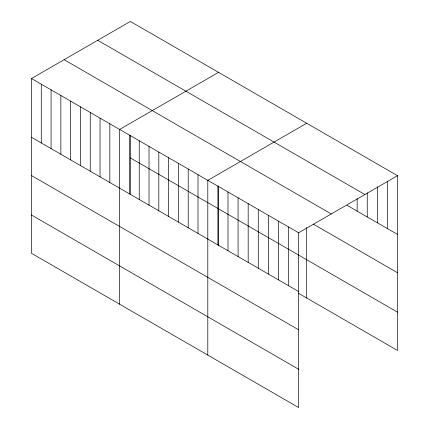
<?xml version="1.0" encoding="UTF-8"?>
<svg xmlns="http://www.w3.org/2000/svg" width="429" height="429" viewBox="0 0 429 429"><rect width="100%" height="100%" fill="white"/><g stroke="black" fill="none" stroke-linecap="round" stroke-linejoin="round"><path stroke-width="0.64" d="M31.473 78.539L298.643 232.786L298.643 407.55L31.473 253.303L31.473 78.539L130.357 21.45L397.527 175.697L397.527 350.461L298.622 293.356M218.522 72.351L119.637 129.44L119.637 304.204M306.687 123.252L207.802 180.346L207.802 355.105M298.643 232.786L397.527 175.697M97.726 40.288L364.891 194.535M347.061 205.303L397.527 234.438M64.109 59.701L331.274 213.948M313.417 224.163L397.527 272.726M130.357 157.926L397.527 312.173M31.473 137.28L298.643 291.527M31.473 175.568L298.643 329.815M31.473 215.015L298.643 369.262M387.43 181.215L387.43 228.609M377.338 186.738L377.338 222.785M367.245 192.927L367.245 216.956M357.153 198.445L357.153 211.127M306.687 227.515L306.687 298.016M288.545 226.962L288.545 285.703M278.453 221.133L278.453 279.874M268.361 215.304L268.361 274.045M258.269 209.481L258.269 268.222M248.177 203.652L248.177 262.392M238.084 197.823L238.084 256.563M227.992 191.999L227.992 250.74M218.522 185.816L218.522 245.838M217.9 186.17L217.9 244.911M198.01 174.689L198.01 233.43M188.213 169.031L188.213 227.772M178.416 163.374L178.416 222.115M168.618 157.722L168.618 216.463M158.821 152.064L158.821 210.805M149.029 146.407L149.029 205.148M139.232 140.755L139.232 199.496M130.357 135.569L130.357 194.299M129.435 135.097L129.435 193.838M109.845 123.788L109.845 182.529M100.048 118.131L100.048 176.871M90.251 112.473L90.251 171.214M80.454 106.821L80.454 165.562M70.656 101.164L70.656 159.904M60.864 95.506L60.864 154.247M51.067 89.854L51.067 148.595M41.27 84.197L41.27 142.937"/></g></svg>
